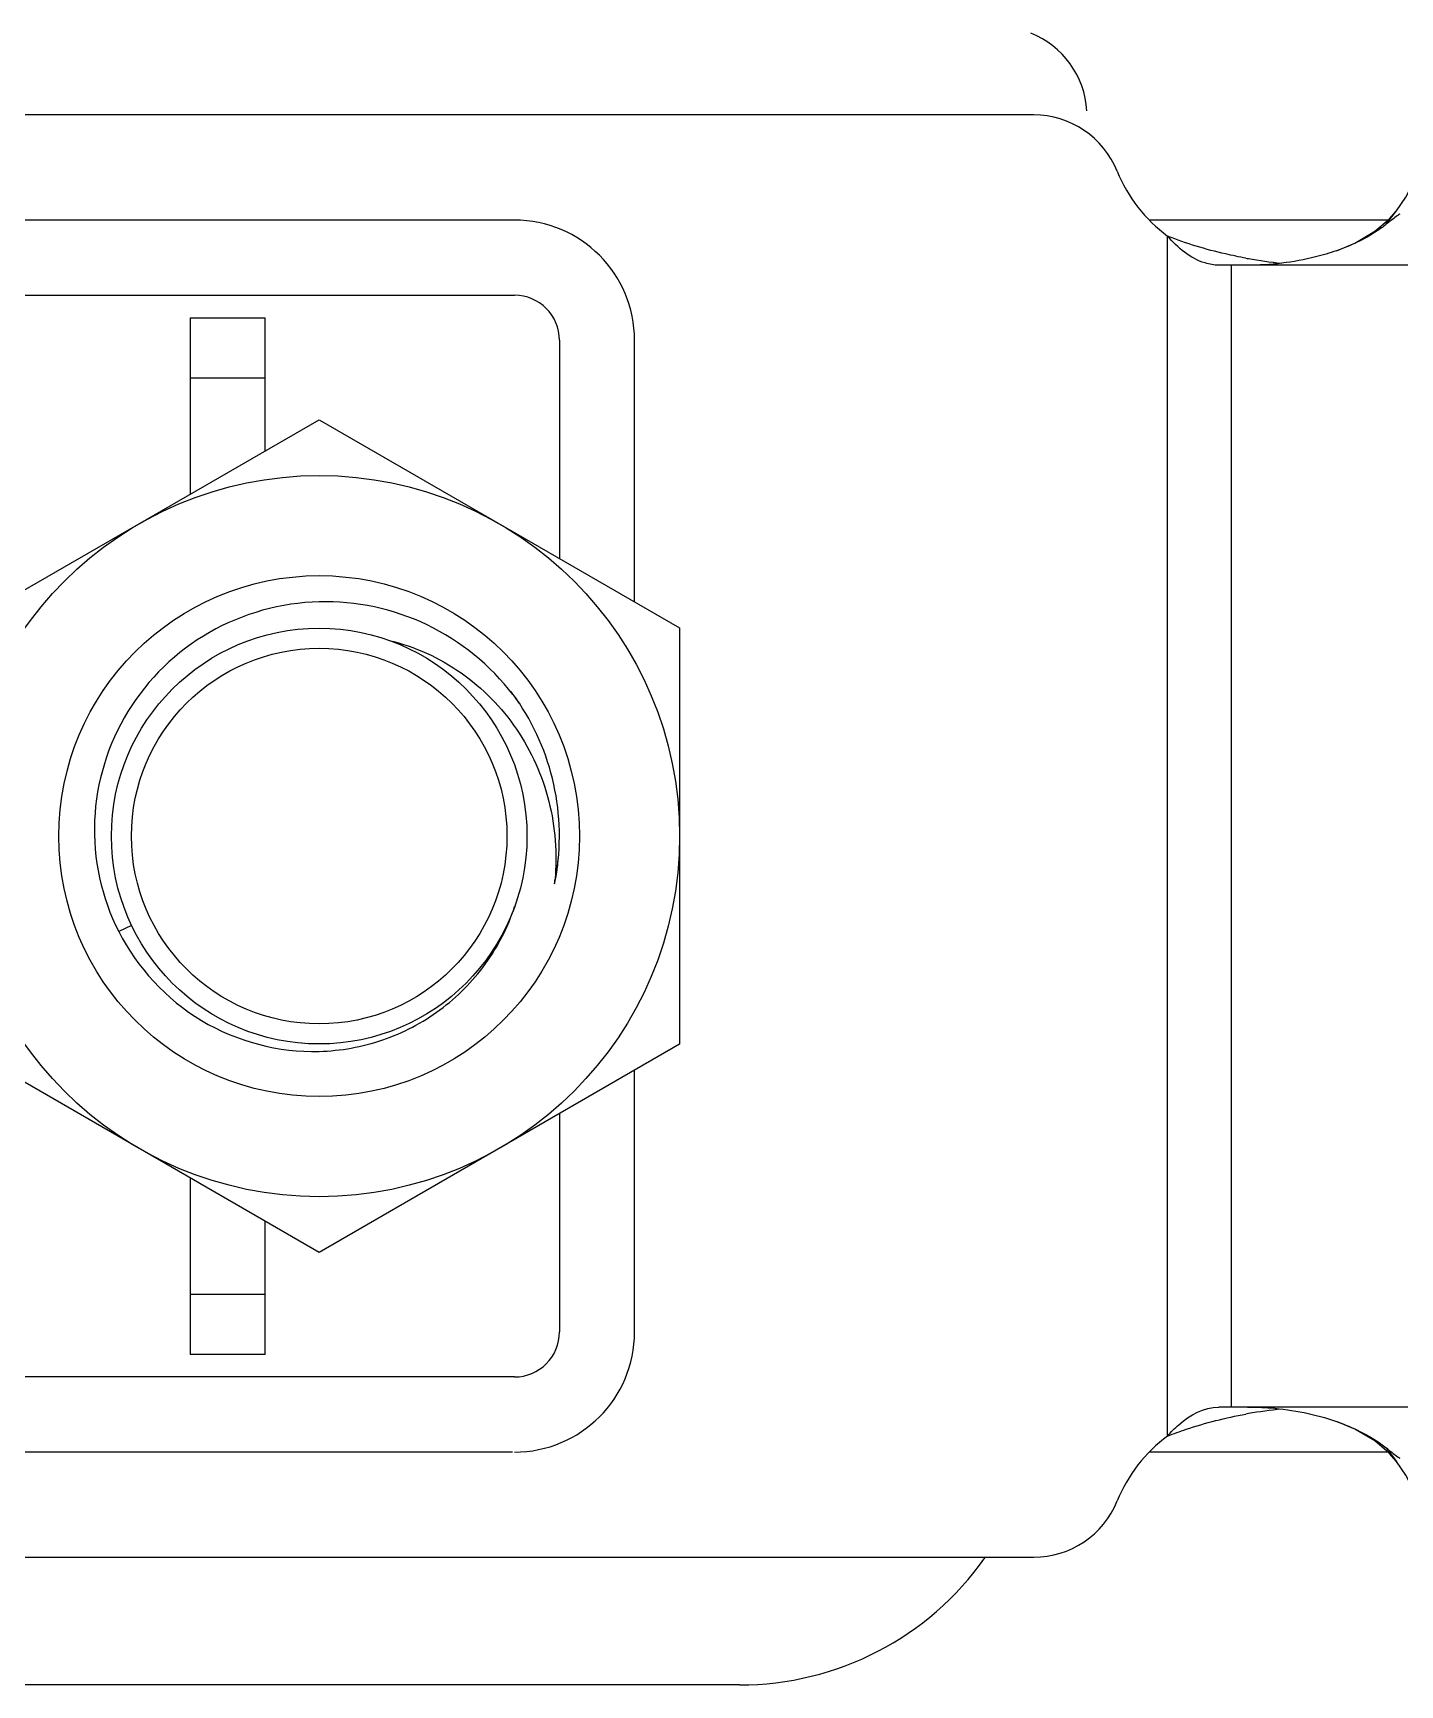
# Model space of a CAD drawing. Extents: x 1031190 to 1725648, y 733081 to 1571294.
# Drawn here: x 1162819.2 to 1163191.3, y 1227622 to 1228071.6 of the extents above; entities that cross this region are included whole.
import ezdxf

# ---------------------------------------------------------------- set-up
doc = ezdxf.new("R2010")
doc.units = 0
doc.header["$LTSCALE"] = 1000
doc.header["$MEASUREMENT"] = 0

msp = doc.modelspace()

# ---------------------------------------------------------------- linework, layer by layer
for p, q in [((1163091.61, 1228049.28), (1162747.83, 1228049.28)), ((1163187.59, 1228019.53), (1163190.39, 1228023.22)), ((1162950.22, 1228020.66), (1161956.69, 1228020.65)), ((1163188.06, 1228020.66), (1163123.17, 1228020.66)), ((1163128.08, 1227689.73), (1163128.08, 1228016.3)), ((1163516.96, 1228008.39), (1163141.98, 1228008.39)), ((1163145.43, 1227697.64), (1163145.43, 1228008.39)), ((1162680.36, 1228000.21), (1162950.22, 1228000.21)), ((1162861.9, 1227994.08), (1162861.9, 1227946.03)), ((1162861.9, 1227994.08), (1162882.35, 1227994.08)), ((1162882.35, 1227957.83), (1162882.35, 1227994.08)), ((1162962.49, 1227987.95), (1162962.49, 1227928.56)), ((1162982.93, 1227916.75), (1162982.93, 1227987.95)), ((1162861.9, 1227977.72), (1162882.35, 1227977.72)), ((1162798.93, 1227909.67), (1162897.07, 1227966.33)), ((1162897.07, 1227966.33), (1162995.2, 1227909.67)), ((1162995.2, 1227909.67), (1162995.2, 1227796.36)), ((1162845.98, 1227828.72), (1162842.48, 1227827.05)), ((1162897.07, 1227739.71), (1162798.93, 1227796.36)), ((1162995.2, 1227796.36), (1162897.07, 1227739.71)), ((1162982.93, 1227718.09), (1162982.93, 1227789.28)), ((1162962.49, 1227777.48), (1162962.49, 1227718.09)), ((1162861.9, 1227760.01), (1162861.9, 1227711.95)), ((1162882.35, 1227711.95), (1162882.35, 1227748.2)), ((1162882.35, 1227728.31), (1162861.9, 1227728.31)), ((1162882.35, 1227711.95), (1162861.9, 1227711.95)), ((1162950.22, 1227705.82), (1162680.36, 1227705.82)), ((1163516.96, 1227697.64), (1163141.98, 1227697.64)), ((1162949.7, 1227685.39), (1161956.69, 1227685.19)), ((1163188.07, 1227685.38), (1163123.17, 1227685.38)), ((1163187.59, 1227686.51), (1163190.39, 1227682.82)), ((1162747.83, 1227656.76), (1163091.61, 1227656.76)), ((1163011.55, 1227622), (1162782.58, 1227622))]:
    msp.add_line(p, q)
for points in [[(1163190.39, 1228023.22), (1163192.9, 1228026.91), (1163195.23, 1228031.39), (1163196.69, 1228035.27), (1163197.42, 1228038.19), (1163197.67, 1228039.92), (1163197.69, 1228040.36)], [(1163174.03, 1228012.32), (1163179.07, 1228014.41), (1163184.49, 1228017.62), (1163188.42, 1228020.96), (1163190.39, 1228023.21)], [(1163190.39, 1227682.83), (1163188.38, 1227685.12), (1163184.45, 1227688.44), (1163179.05, 1227691.63), (1163174.03, 1227693.72)], [(1163197.69, 1227665.67), (1163197.67, 1227666.11), (1163197.42, 1227667.85), (1163196.69, 1227670.77), (1163195.23, 1227674.64), (1163192.9, 1227679.12), (1163190.39, 1227682.82)]]:
    msp.add_lwpolyline(points)
for radius in [98.13, 70.88, 56.57, 51.11]:
    msp.add_circle((1162897.07, 1227853.02), radius)
for centre, radius, start, end in [((1163081.63, 1228048.83), 24.53, 3.6522, 67.9757), ((1163091.61, 1228024.75), 24.53, 22.0243, 90), ((1163152.26, 1228049.28), 40.89, 202.0243, 233.7485), ((1163207.64, 1227997.97), 29.33, 123.7883, 124.1887), ((1162950.22, 1227987.95), 32.71, 0, 90), ((1163171.64, 1228133.14), 124.83, 259.7299, 260.0443), ((1163171.43, 1228131.78), 123.45, 260.0279, 264.2434), ((1162950.22, 1227987.95), 12.27, 0, 90), ((1162897.13, 1227853.05), 65.33, 33.5438, 36.97), ((1162898.12, 1227851.74), 65.24, 34.988, 37.5933), ((1162897.07, 1227853.02), 65.4, 348.5415, 33.5415), ((1162896.94, 1227853.03), 65.53, 349.9486, 355.033), ((1162897.29, 1227852.97), 65.17, 348.542, 349.9459), ((1162896.65, 1227846.87), 64.87, 353.9459, 354.8169), ((1162950.22, 1227718.09), 32.71, 270, 0), ((1162950.22, 1227718.09), 12.27, 270, 0), ((1163171.64, 1227572.89), 124.83, 99.9557, 100.2701), ((1163171.43, 1227574.26), 123.44, 95.7509, 99.9721), ((1163152.26, 1227656.76), 40.89, 126.2515, 157.9757), ((1163207.64, 1227708.06), 29.33, 235.8113, 236.2117), ((1163091.61, 1227681.29), 24.53, 270, 337.9757), ((1163011.55, 1227703.78), 81.78, 270, 324.7468)]:
    msp.add_arc(centre, radius, start, end)
for points, knots in [([(1163191.16, 1228022.24), (1163190.88, 1228022.04), (1163189.65, 1228021.18), (1163188.48, 1228020.25), (1163187.59, 1228019.53)], [0, 0, 0, 0, 0.231104, 1, 1, 1, 1]), ([(1163187.59, 1228019.53), (1163186.75, 1228018.85), (1163182.58, 1228015.84), (1163177.85, 1228013.66), (1163174.03, 1228012.32)], [0, 0, 0, 0, 0.210146, 1, 1, 1, 1]), ([(1163149.38, 1228010.31), (1163147.53, 1228010.65), (1163140.3, 1228012.13), (1163133.19, 1228014.26), (1163128.08, 1228016.3)], [0, 0, 0, 0, 0.255037, 1, 1, 1, 1]), ([(1163141.98, 1228008.39), (1163140.72, 1228008.39), (1163135.29, 1228009.38), (1163130.75, 1228013.1), (1163128.08, 1228016.3)], [0, 0, 0, 0, 0.231026, 1, 1, 1, 1]), ([(1163174.03, 1228012.32), (1163172.17, 1228011.67), (1163164.3, 1228009.33), (1163156.03, 1228008.39), (1163149.8, 1228008.39)], [0, 0, 0, 0, 0.239548, 1, 1, 1, 1]), ([(1162897.07, 1227916.79), (1162886.74, 1227916.52), (1162865.87, 1227910.76), (1162842.72, 1227888.3), (1162833.17, 1227857.47), (1162837.79, 1227836.24), (1162842.48, 1227827.05)], [0, 0, 0, 0, 0.250101, 0.50014, 0.750107, 1, 1, 1, 1]), ([(1162949.82, 1227891.54), (1162943.7, 1227899.49), (1162927.54, 1227912.71), (1162907.08, 1227917.05), (1162897.07, 1227916.79)], [0, 0, 0, 0, 0.500072, 1, 1, 1, 1]), ([(1162916.11, 1227906.28), (1162923.07, 1227904.62), (1162936.5, 1227898.54), (1162951.85, 1227882.83), (1162960.81, 1227862.79), (1162961.91, 1227848.16), (1162961.26, 1227841.01)], [0, 0, 0, 0, 0.249708, 0.499636, 0.749734, 1, 1, 1, 1]), ([(1162897.07, 1227794.43), (1162902.92, 1227794.59), (1162914.66, 1227796.71), (1162930.45, 1227804.99), (1162943.03, 1227817.64), (1162948.46, 1227828.27), (1162950.28, 1227833.84)], [0, 0, 0, 0, 0.250031, 0.500036, 0.750022, 1, 1, 1, 1]), ([(1162842.48, 1227827.05), (1162847.49, 1227817.22), (1162863.34, 1227800), (1162886.04, 1227794.12), (1162897.07, 1227794.43)], [0, 0, 0, 0, 0.500108, 1, 1, 1, 1]), ([(1163128.08, 1227689.73), (1163129, 1227690.83), (1163132.71, 1227694.7), (1163138.01, 1227697.64), (1163141.98, 1227697.64)], [0, 0, 0, 0, 0.266, 1, 1, 1, 1]), ([(1163128.08, 1227689.73), (1163129.74, 1227690.39), (1163136.68, 1227692.93), (1163143.88, 1227694.73), (1163149.38, 1227695.72)], [0, 0, 0, 0, 0.242689, 1, 1, 1, 1]), ([(1163149.8, 1227697.64), (1163151.91, 1227697.64), (1163160.1, 1227697.32), (1163168.28, 1227695.73), (1163174.03, 1227693.72)], [0, 0, 0, 0, 0.257456, 1, 1, 1, 1]), ([(1163174.03, 1227693.72), (1163175.41, 1227693.23), (1163180.19, 1227691.36), (1163184.74, 1227688.82), (1163187.59, 1227686.51)], [0, 0, 0, 0, 0.285604, 1, 1, 1, 1]), ([(1163187.59, 1227686.51), (1163187.9, 1227686.25), (1163189.06, 1227685.32), (1163190.26, 1227684.41), (1163191.16, 1227683.8)], [0, 0, 0, 0, 0.26918, 1, 1, 1, 1])]:
    msp.add_open_spline(points, degree=3, knots=knots)

doc.saveas('drawing.dxf')
